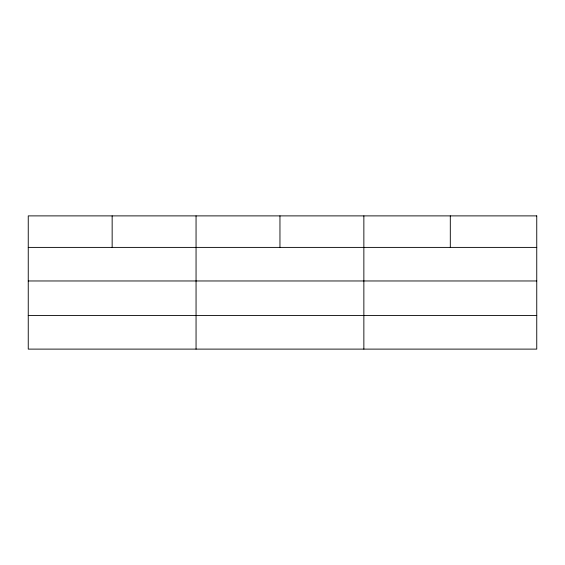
<?xml version="1.0" encoding="UTF-8"?>
<svg xmlns="http://www.w3.org/2000/svg" width="565" height="565" viewBox="0 0 565 565"><rect width="100%" height="100%" fill="white"/><g stroke="black" fill="none" stroke-linecap="round" stroke-linejoin="round"><path stroke-width="0.85" d="M28.25 247.399L536.75 247.399M28.25 280.967L536.75 280.967M28.25 315.545L536.75 315.545M450.305 215.887L450.305 247.399M363.86 215.887L363.86 349.114M279.957 215.887L279.957 247.399M196.055 215.887L196.055 349.114M112.153 215.887L112.153 247.399M536.75 215.887L28.25 215.887L28.25 349.114L536.75 349.114L536.75 215.887"/></g></svg>
